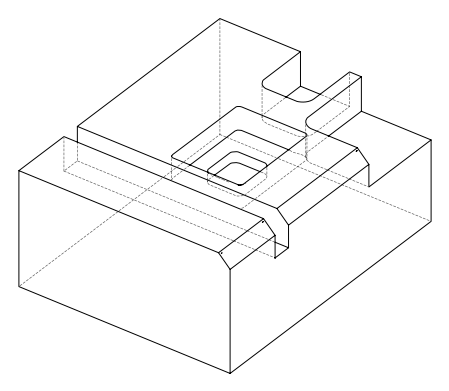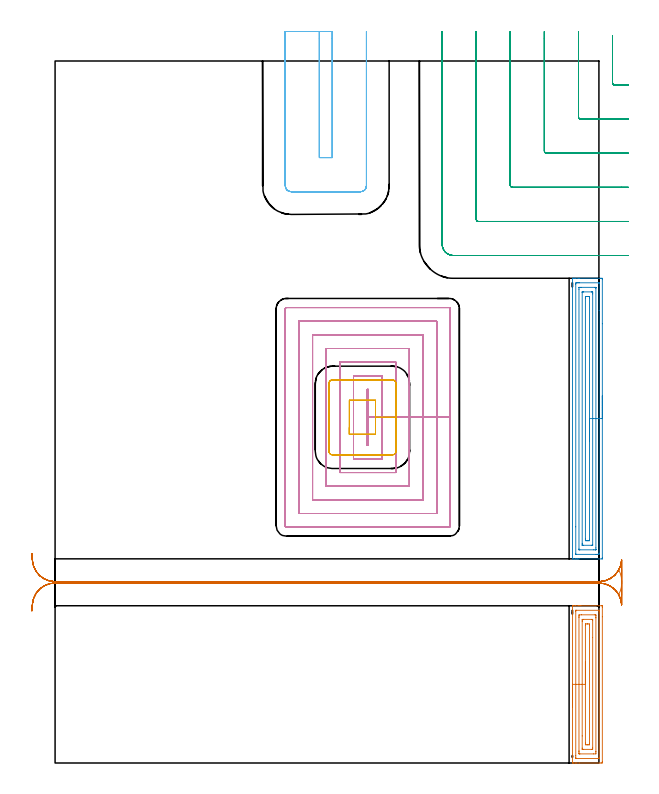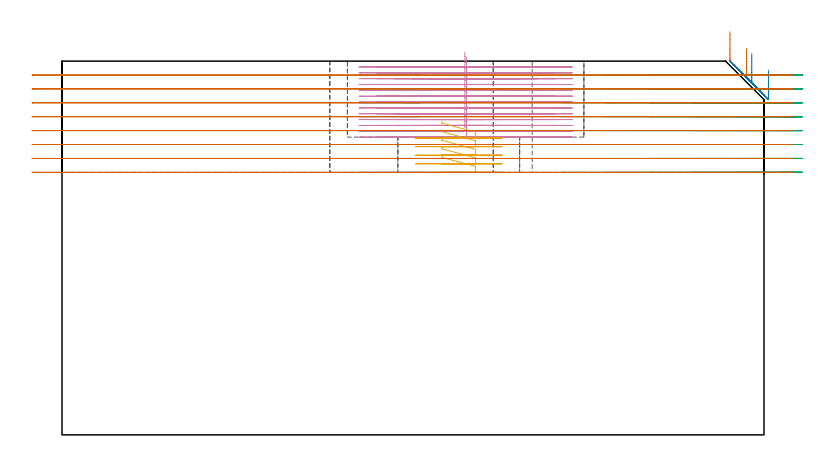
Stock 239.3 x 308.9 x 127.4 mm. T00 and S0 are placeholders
(PLAN: 7 operations, 4 tool changes, 73.8 min)
(1 AREA_MILL | FG_CHAMFER_SURFACE | UGT0205_001 | 3.03 min | 6523 mm3)
(2 AREA_MILL_1 | FG_CHAMFER_SURFACE_1 | UGT0205_001 | 5.2 min | 11768 mm3)
(3 MILL_CORNER_NOTCH_RECTANGULAR | CORNER_NOTCH_RECTANGULAR | UGT0201_094 | Follow Part, ap 5, ae 75% | 11.28 min | 283837 mm3)
(4 MILL_RECTANGULAR_POCKET | POCKET_RECTANGULAR_STRAIGHT | NXT0201_009 | Follow Part, ap 2, ae 75% | 37.37 min | 217940 mm3)
(5 MILL_RECTANGULAR_POCKET_1 | POCKET_RECTANGULAR_STRAIGHT_1 | NXT0201_011 | Follow Part, ap 3, ae 75% | 2.33 min | 21815 mm3)
(6 MILL_SLOT | SLOT_PARTIAL_RECTANGULAR | UGT0201_094 | Follow Part, ap 5, ae 75% | 5.53 min | 139951 mm3)
(7 MILL_RECTANGULAR_SLOT | SLOT_RECTANGULAR | UGT0201_094 | Follow Part, ap 5, ae 75% | 9.1 min | 185701 mm3)
(TOOL UGT0205_001 | Chamfer Mill 20 x 3 x 45 deg. | D20 FL50 Z2)
(TOOL UGT0201_094 | End mill 20 mm | D20 FL38 Z4)
(TOOL NXT0201_009 | ENDMILL 8mm [2P460-0800-NA 1630] | D8 FL26 Z6)
(TOOL NXT0201_011 | ENDMILL 12mm [2P460-1200-NA 1630] | D12 FL38 Z6)
(OP 1 AREA_MILL)
G17 G21 G94 G90
T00 M6
G54
G17 G0 G90 X227.7 Y24.6 S1061 M3
G43 Z137.4 H0
G94 G1 Y24.638 Z136.528 F250.
Y24.752 Z135.663
Y24.941 Z134.812
Y25.203 Z133.98
Y25.537 Z133.174
Y25.94 Z132.4
Y26.408 Z131.664
Y26.94 Z130.972
Y27.529 Z130.329
Y28.172 Z129.739
Y28.864 Z129.208
Y29.6 Z128.74
Y30.374 Z128.337
Y31.18 Z128.003
Y32.012 Z127.741
Y32.863 Z127.552
Y33.728 Z127.438
Y34.6 Z127.4
Y69.02
X227.702 Y69.19 Z127.388
X227.861 Y69.198 Z127.232
X228.026 Y69.2 Z127.074
X228.273 Z126.826
X228.982 Z126.113
X230.214 Z124.883
X230.738 Z124.357
X231.354 Z123.741
X240.396 Z114.701
X240.66 Y69.198 Z114.437
X240.792 Y69.19 Z114.306
X240.799 Y69.057 Z114.299
X240.8 Y68.573 Z114.3
Y64.356
X240.799 Y0.627 Z114.301
X240.797 Y0.22 Z114.302
X240.792 Y0.01 Z114.305
X240.396 Y0.005 Z114.701
X239.78 Y0. Z115.317
X230.738 Z124.357
X229.336 Z125.76
X228.982 Z126.113
X228.026 Z127.074
X227.861 Y0.002 Z127.232
X227.702 Y0.01 Z127.389
X227.7 Y0.18 Z127.4
Y34.6
X229.114 Z125.986
Y66.785
X229.116 Y67.164 Z125.984
X229.118 Y67.186 Z125.982
X229.12 Y67.19 Z125.98
X229.135 Y67.194 Z125.965
X229.207 Y67.198 Z125.893
X229.316 Y67.2 Z125.784
X229.452 Z125.648
X239.111 Z115.989
X239.309 Y67.197 Z115.791
X239.344 Y67.195 Z115.756
X239.375 Y67.191 Z115.725
X239.379 Y67.146 Z115.721
X239.384 Y66.921 Z115.716
X239.385 Y66.785 Z115.715
X239.386 Y66.026 Z115.714
Y2.415
X239.384 Y2.036 Z115.716
X239.382 Y2.014 Z115.718
X239.38 Y2.01 Z115.72
X239.365 Y2.006 Z115.735
X239.293 Y2.002 Z115.807
X239.184 Y2. Z115.916
X239.048 Z116.052
X229.389 Z125.711
X229.191 Y2.003 Z125.909
X229.156 Y2.005 Z125.944
X229.125 Y2.009 Z125.975
X229.121 Y2.054 Z125.979
X229.116 Y2.279 Z125.984
X229.115 Y2.415 Z125.985
X229.114 Y3.175 Z125.986
Y34.6
X230.528 Z124.572
X230.529 Y64.103 Z124.571
X230.53 Y64.314 Z124.57
X230.535 Y64.997 Z124.565
X230.545 Y65.193 Z124.555
X231.616 Y65.2 Z123.484
X237.564 Y65.199 Z117.536
X237.762 Y65.195 Z117.338
X237.955 Y65.19 Z117.145
X237.964 Y64.997 Z117.136
X237.968 Y64.787 Z117.132
X237.971 Y64.103 Z117.129
Y63.889
Y5.097
X237.97 Y4.886 Z117.13
X237.965 Y4.203 Z117.135
X237.955 Y4.007 Z117.145
X236.884 Y4. Z118.216
X230.936 Y4.001 Z124.164
X230.738 Y4.005 Z124.362
X230.545 Y4.01 Z124.555
X230.535 Y4.203 Z124.565
X230.532 Y4.413 Z124.568
X230.529 Y5.097 Z124.571
X230.528 Y5.311 Z124.572
Y34.6
X231.943 Z123.157
Y62.315
X231.946 Y62.872 Z123.154
X231.95 Y63.062 Z123.15
X231.957 Y63.19 Z123.143
X232.059 Y63.193 Z123.041
X232.494 Y63.2 Z122.606
X236.015 Z119.085
X236.44 Y63.193 Z118.66
X236.541 Y63.19 Z118.559
X236.55 Y63.126 Z118.55
X236.552 Y63.053 Z118.548
X236.556 Y62.648 Z118.544
X236.557 Y55.16 Z118.543
Y6.885
X236.554 Y6.328 Z118.546
X236.55 Y6.138 Z118.55
X236.543 Y6.01 Z118.557
X236.441 Y6.007 Z118.659
X236.006 Y6. Z119.094
X232.485 Z122.615
X232.06 Y6.007 Z123.04
X231.959 Y6.01 Z123.141
X231.95 Y6.074 Z123.15
X231.948 Y6.147 Z123.152
X231.944 Y6.552 Z123.156
X231.943 Y11.914 Z123.157
Y34.6
X233.357 Z121.743
Y60.541
X233.372 Y61.19 Z121.728
X233.592 Y61.196 Z121.508
X234.25 Y61.199 Z120.85
X234.468 Z120.632
X235.128 Y61.19 Z119.972
X235.143 Y60.527 Z119.957
Y60.511
Y8.658
X235.128 Y8.01 Z119.972
X234.907 Y8.004 Z120.193
X234.25 Y8.001 Z120.85
X234.032 Z121.068
X233.372 Y8.01 Z121.728
X233.357 Y8.674 Z121.743
Y8.689
Y34.6
Y35.472 Z121.781
Y36.336 Z121.895
Y37.188 Z122.084
Y38.02 Z122.346
Y38.826 Z122.68
Y39.6 Z123.083
Y40.336 Z123.552
Y41.028 Z124.083
Y41.671 Z124.672
Y42.26 Z125.315
Y42.791 Z126.007
Y43.26 Z126.743
Y43.663 Z127.517
Y43.997 Z128.323
Y44.259 Z129.155
Y44.448 Z130.007
Y44.562 Z130.872
Y44.6 Z131.743
G0 Z137.4
M5
M2
(OP 2 AREA_MILL_1)
G17 G21 G94 G90
T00 M6
G54
G17 G0 G90 X240.8 Y161.55 S1061 M3
G43 Z137.4 H0
Z124.3
G94 G1 Y161.512 Z123.428 F250.
Y161.398 Z122.564
Y161.209 Z121.712
Y160.947 Z120.88
Y160.613 Z120.074
Y160.21 Z119.3
Y159.742 Z118.564
Y159.21 Z117.872
Y158.621 Z117.229
Y157.978 Z116.64
Y157.286 Z116.108
Y156.55 Z115.64
Y155.776 Z115.237
Y154.97 Z114.903
Y154.138 Z114.641
Y153.286 Z114.452
Y152.422 Z114.338
Y151.55 Z114.3
Y90.407
X240.795 Y89.92 Z114.303
X240.792 Y89.81 Z114.306
X240.677 Y89.8 Z114.42
X230.738 Z124.356
X230.177 Z124.92
X229.86 Z125.236
X229.299 Z125.797
X228.982 Z126.113
X227.991 Z127.108
X227.843 Y89.803 Z127.249
X227.702 Y89.81 Z127.388
X227.7 Y89.961 Z127.4
Y213.139
X227.702 Y213.29 Z127.388
X227.843 Y213.297 Z127.249
X227.991 Y213.3 Z127.108
X228.348 Z126.751
X228.982 Z126.113
X230.177 Z124.92
X230.738 Z124.356
X239.799 Z115.298
X240.396 Y213.295 Z114.701
X240.792 Y213.29 Z114.305
X240.796 Y213.099 Z114.302
X240.799 Y212.693 Z114.301
X240.8 Y193.303 Z114.3
Y151.55
X239.386 Z115.714
X239.385 Y92.328 Z115.715
X239.384 Y92.193 Z115.716
X239.379 Y91.823 Z115.721
X239.019 Y91.807 Z116.081
X238.64 Y91.803 Z116.46
X238.148 Y91.8 Z116.952
X237.762 Z117.338
X229.368 Z125.732
X229.188 Y91.802 Z125.912
X229.159 Y91.804 Z125.941
X229.13 Y91.81 Z125.97
X229.121 Y91.818 Z125.979
X229.119 Y91.84 Z125.981
X229.115 Y92.057 Z125.985
X229.114 Y103.925 Z125.986
X229.115 Y210.772 Z125.985
X229.116 Y210.907 Z125.984
X229.121 Y211.277 Z125.979
X229.481 Y211.293 Z125.619
X229.86 Y211.297 Z125.24
X230.352 Y211.3 Z124.748
X230.738 Z124.362
X239.132 Z115.968
X239.312 Y211.298 Z115.788
X239.341 Y211.296 Z115.759
X239.37 Y211.29 Z115.73
X239.379 Y211.282 Z115.721
X239.381 Y211.26 Z115.719
X239.385 Y211.043 Z115.715
X239.386 Y199.162 Z115.714
Y151.55
X237.972 Z117.128
X237.971 Y94.658 Z117.129
X237.969 Y93.978 Z117.131
X237.967 Y93.872 Z117.133
X237.965 Y93.822 Z117.135
X237.958 Y93.809 Z117.142
X237.933 Y93.804 Z117.167
X237.762 Y93.802 Z117.338
X237.059 Y93.8 Z118.041
X230.912 Y93.801 Z124.188
X230.738 Y93.805 Z124.362
X230.564 Y93.81 Z124.536
X230.535 Y93.82 Z124.565
X230.532 Y93.851 Z124.568
X230.53 Y93.907 Z124.57
X230.529 Y93.978 Z124.571
X230.528 Y94.191 Z124.572
X230.529 Y208.442 Z124.571
X230.531 Y209.122 Z124.569
X230.533 Y209.228 Z124.567
X230.535 Y209.278 Z124.565
X230.542 Y209.291 Z124.558
X230.567 Y209.296 Z124.533
X230.738 Y209.298 Z124.362
X231.441 Y209.3 Z123.659
X237.588 Y209.299 Z117.512
X237.762 Y209.295 Z117.338
X237.936 Y209.29 Z117.164
X237.965 Y209.28 Z117.135
X237.968 Y209.249 Z117.132
X237.97 Y209.193 Z117.13
X237.971 Y209.122 Z117.129
Y208.909
X237.972 Y151.55 Z117.128
X236.557 Z118.543
Y96.096
X236.555 Y95.908 Z118.545
X236.553 Y95.841 Z118.547
X236.551 Y95.811 Z118.549
X236.531 Y95.809 Z118.569
X236.427 Y95.805 Z118.673
X236.006 Y95.8 Z119.094
X235.97 Z119.13
X232.494 Z122.606
X232.457 Z122.643
X232.073 Y95.807 Z123.027
X231.978 Y95.81 Z123.122
X231.949 Y95.821 Z123.151
X231.947 Y95.852 Z123.153
X231.945 Y95.93 Z123.155
X231.943 Y96.323 Z123.157
Y96.656
Y207.004
X231.945 Y207.192 Z123.155
X231.947 Y207.259 Z123.153
X231.949 Y207.289 Z123.151
X231.969 Y207.291 Z123.131
X232.073 Y207.295 Z123.027
X232.494 Y207.3 Z122.606
X232.53 Z122.57
X236.006 Z119.094
X236.043 Z119.057
X236.427 Y207.293 Z118.673
X236.522 Y207.29 Z118.578
X236.551 Y207.279 Z118.549
X236.553 Y207.248 Z118.547
X236.555 Y207.17 Z118.545
X236.557 Y206.777 Z118.543
Y206.444
Y151.55
X235.143 Z119.957
Y98.426
X235.128 Y97.81 Z119.972
X234.877 Y97.803 Z120.223
X234.25 Y97.801 Z120.85
X234.001 Z121.099
X233.372 Y97.81 Z121.728
X233.357 Y98.441 Z121.743
Y98.456
Y204.674
X233.372 Y205.29 Z121.728
X233.623 Y205.297 Z121.477
X234.25 Y205.299 Z120.85
X234.499 Z120.601
X235.128 Y205.29 Z119.972
X235.143 Y204.659 Z119.957
Y204.644
Y151.55
Y150.678 Z119.995
Y149.814 Z120.109
Y148.962 Z120.298
Y148.13 Z120.56
Y147.324 Z120.894
Y146.55 Z121.297
Y145.814 Z121.765
Y145.122 Z122.296
Y144.479 Z122.886
Y143.89 Z123.529
Y143.358 Z124.221
Y142.89 Z124.957
Y142.487 Z125.731
Y142.153 Z126.537
Y141.891 Z127.369
Y141.702 Z128.22
Y141.588 Z129.085
Y141.55 Z129.957
G0 Z137.4
M5
M2
(OP 3 MILL_CORNER_NOTCH_RECTANGULAR)
G17 G21 G94 G90
T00 M6
G54
G17 G0 G90 X245.3 Y319.9 S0 M3
G43 Z137.4 H0
Z122.662
G94 G1 Y316.9 F250.
Y299.294 F500.
G3 X246.294 Y298.3 R1.
G1 X249.3
X252.3 F250.
G0 Z137.4
X230.3 Y321.9
Z122.662
G1 Y318.9
Y284.295 F500.
G3 X231.295 Y283.3 R1.
G1 X249.3
X252.3 F250.
G0 Z137.4
X215.3 Y321.9
Z122.662
G1 Y318.9
Y269.295 F500.
G3 X216.295 Y268.3 R1.
G1 X249.3
X252.3 F250.
G0 Z137.4
X200.3 Y321.9
Z122.662
G1 Y318.9
Y254.295 F500.
G3 X201.295 Y253.3 R1.
G1 X249.3
X252.3 F250.
G0 Z137.4
X185.3 Y321.9
Z122.662
G1 Y318.9
Y239.296 F500.
G3 X186.296 Y238.3 R1.
G1 X249.3
X252.3 F250.
G0 Z137.4
X170.3 Y321.9
Z122.662
G1 Y318.9
Y228.3 F500.
G3 X175.3 Y223.3 R5.
G1 X249.3
X252.3 F250.
G0 Z137.4
X245.3 Y319.9
Z117.925
G1 Y316.9
Y299.294 F500.
G3 X246.294 Y298.3 R1.
G1 X249.3
X252.3 F250.
G0 Z137.4
X230.3 Y321.9
Z117.925
G1 Y318.9
Y284.295 F500.
G3 X231.295 Y283.3 R1.
G1 X249.3
X252.3 F250.
G0 Z137.4
X215.3 Y321.9
Z117.925
G1 Y318.9
Y269.295 F500.
G3 X216.295 Y268.3 R1.
G1 X249.3
X252.3 F250.
G0 Z137.4
X200.3 Y321.9
Z117.925
G1 Y318.9
Y254.295 F500.
G3 X201.295 Y253.3 R1.
G1 X249.3
X252.3 F250.
G0 Z137.4
X185.3 Y321.9
Z117.925
G1 Y318.9
Y239.296 F500.
G3 X186.296 Y238.3 R1.
G1 X249.3
X252.3 F250.
G0 Z137.4
X170.3 Y321.9
Z117.925
G1 Y318.9
Y228.3 F500.
G3 X175.3 Y223.3 R5.
G1 X249.3
X252.3 F250.
G0 Z137.4
X245.3 Y319.9
Z113.187
G1 Y316.9
Y299.294 F500.
G3 X246.294 Y298.3 R1.
G1 X249.3
X252.3 F250.
G0 Z137.4
X230.3 Y321.9
Z113.187
G1 Y318.9
Y284.295 F500.
G3 X231.295 Y283.3 R1.
G1 X249.3
X252.3 F250.
G0 Z137.4
X215.3 Y321.9
Z113.187
G1 Y318.9
Y269.295 F500.
G3 X216.295 Y268.3 R1.
G1 X249.3
X252.3 F250.
G0 Z137.4
X200.3 Y321.9
Z113.187
G1 Y318.9
Y254.295 F500.
G3 X201.295 Y253.3 R1.
G1 X249.3
X252.3 F250.
G0 Z137.4
X185.3 Y321.9
Z113.187
G1 Y318.9
Y239.296 F500.
G3 X186.296 Y238.3 R1.
G1 X249.3
X252.3 F250.
G0 Z137.4
X170.3 Y321.9
Z113.187
G1 Y318.9
Y228.3 F500.
G3 X175.3 Y223.3 R5.
G1 X249.3
X252.3 F250.
G0 Z137.4
X245.3 Y319.9
Z108.45
G1 Y316.9
Y299.294 F500.
G3 X246.294 Y298.3 R1.
G1 X249.3
X252.3 F250.
G0 Z137.4
X230.3 Y321.9
Z108.45
G1 Y318.9
Y284.295 F500.
G3 X231.295 Y283.3 R1.
G1 X249.3
X252.3 F250.
G0 Z137.4
X215.3 Y321.9
Z108.45
G1 Y318.9
Y269.295 F500.
G3 X216.295 Y268.3 R1.
G1 X249.3
X252.3 F250.
G0 Z137.4
X200.3 Y321.9
Z108.45
G1 Y318.9
Y254.295 F500.
G3 X201.295 Y253.3 R1.
G1 X249.3
X252.3 F250.
G0 Z137.4
X185.3 Y321.9
Z108.45
G1 Y318.9
Y239.296 F500.
G3 X186.296 Y238.3 R1.
G1 X249.3
X252.3 F250.
G0 Z137.4
X170.3 Y321.9
Z108.45
G1 Y318.9
Y228.3 F500.
G3 X175.3 Y223.3 R5.
G1 X249.3
X252.3 F250.
G0 Z137.4
X245.3 Y319.9
Z103.712
G1 Y316.9
Y299.294 F500.
G3 X246.294 Y298.3 R1.
G1 X249.3
X252.3 F250.
G0 Z137.4
X230.3 Y321.9
Z103.712
G1 Y318.9
Y284.295 F500.
G3 X231.295 Y283.3 R1.
G1 X249.3
X252.3 F250.
G0 Z137.4
X215.3 Y321.9
Z103.712
G1 Y318.9
Y269.295 F500.
G3 X216.295 Y268.3 R1.
G1 X249.3
X252.3 F250.
G0 Z137.4
X200.3 Y321.9
Z103.712
G1 Y318.9
Y254.295 F500.
G3 X201.295 Y253.3 R1.
G1 X249.3
X252.3 F250.
G0 Z137.4
X185.3 Y321.9
Z103.712
G1 Y318.9
Y239.296 F500.
G3 X186.296 Y238.3 R1.
G1 X249.3
X252.3 F250.
G0 Z137.4
X170.3 Y321.9
Z103.712
G1 Y318.9
Y228.3 F500.
G3 X175.3 Y223.3 R5.
G1 X249.3
X252.3 F250.
G0 Z137.4
X245.3 Y319.9
Z98.975
G1 Y316.9
Y299.294 F500.
G3 X246.294 Y298.3 R1.
G1 X249.3
X252.3 F250.
G0 Z137.4
X230.3 Y321.9
Z98.975
G1 Y318.9
Y284.295 F500.
G3 X231.295 Y283.3 R1.
G1 X249.3
X252.3 F250.
G0 Z137.4
X215.3 Y321.9
Z98.975
G1 Y318.9
Y269.295 F500.
G3 X216.295 Y268.3 R1.
G1 X249.3
X252.3 F250.
G0 Z137.4
X200.3 Y321.9
Z98.975
G1 Y318.9
Y254.295 F500.
G3 X201.295 Y253.3 R1.
G1 X249.3
X252.3 F250.
G0 Z137.4
X185.3 Y321.9
Z98.975
G1 Y318.9
Y239.296 F500.
G3 X186.296 Y238.3 R1.
G1 X249.3
X252.3 F250.
G0 Z137.4
X170.3 Y321.9
Z98.975
G1 Y318.9
Y228.3 F500.
G3 X175.3 Y223.3 R5.
G1 X249.3
X252.3 F250.
G0 Z137.4
X245.3 Y319.9
Z94.237
G1 Y316.9
Y299.294 F500.
G3 X246.294 Y298.3 R1.
G1 X249.3
X252.3 F250.
G0 Z137.4
X230.3 Y321.9
Z94.237
G1 Y318.9
Y284.295 F500.
G3 X231.295 Y283.3 R1.
G1 X249.3
X252.3 F250.
G0 Z137.4
X215.3 Y321.9
Z94.237
G1 Y318.9
Y269.295 F500.
G3 X216.295 Y268.3 R1.
G1 X249.3
X252.3 F250.
G0 Z137.4
X200.3 Y321.9
Z94.237
G1 Y318.9
Y254.295 F500.
G3 X201.295 Y253.3 R1.
G1 X249.3
X252.3 F250.
G0 Z137.4
X185.3 Y321.9
Z94.237
G1 Y318.9
Y239.296 F500.
G3 X186.296 Y238.3 R1.
G1 X249.3
X252.3 F250.
G0 Z137.4
X170.3 Y321.9
Z94.237
G1 Y318.9
Y228.3 F500.
G3 X175.3 Y223.3 R5.
G1 X249.3
X252.3 F250.
G0 Z137.4
X245.3 Y319.9
Z89.5
G1 Y316.9
Y299.294 F500.
G3 X246.294 Y298.3 R1.
G1 X249.3
X252.3 F250.
G0 Z137.4
X230.3 Y321.9
Z89.5
G1 Y318.9
Y284.295 F500.
G3 X231.295 Y283.3 R1.
G1 X249.3
X252.3 F250.
G0 Z137.4
X215.3 Y321.9
Z89.5
G1 Y318.9
Y269.295 F500.
G3 X216.295 Y268.3 R1.
G1 X249.3
X252.3 F250.
G0 Z137.4
X200.3 Y321.9
Z89.5
G1 Y318.9
Y254.295 F500.
G3 X201.295 Y253.3 R1.
G1 X249.3
X252.3 F250.
G0 Z137.4
X185.3 Y321.9
Z89.5
G1 Y318.9
Y239.296 F500.
G3 X186.296 Y238.3 R1.
G1 X249.3
X252.3 F250.
G0 Z137.4
X170.3 Y321.9
Z89.5
G1 Y318.9
Y228.3 F500.
G3 X175.3 Y223.3 R5.
G1 X249.3
X252.3 F250.
G0 Z137.4
M5
M2
(OP 4 MILL_RECTANGULAR_POCKET)
G17 G21 G94 G90
T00 M6
G54
G17 G0 G90 X137.3 Y145.532 S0 M3
G43 Z137.4 H1
Z130.4
G94 G1 Y139.8 Z128.864 F250.
X137.9 Z128.703
Y152.1 Z125.408
Y164.4 F500.
X137.3
Y139.8
X137.9
Y152.1
X143.9
Y170.4
X131.3
Y133.8
X143.9
Y152.1
X149.9
Y176.4
X125.3
Y127.8
X149.9
Y152.1
X155.9
Y182.4
X119.3
Y121.8
X155.9
Y152.1
X161.9
Y188.4
X113.3
Y115.8
X161.9
Y152.1
X167.9
Y194.4
X107.3
Y109.8
X167.9
Y152.1
X173.9
Y199.9
G3 X173.4 Y200.4 R0.5
G1 X101.8
G3 X101.3 Y199.9 R0.5
G1 Y104.3
G3 X101.8 Y103.8 R0.5
G1 X173.4
G3 X173.9 Y104.3 R0.5
G1 Y152.1
Y153.1
G0 X137.3 Y145.532 Z128.408
G1 Y139.8 Z126.872 F250.
X137.9 Z126.711
Y152.1 Z123.415
Y164.4 F500.
X137.3
Y139.8
X137.9
Y152.1
X143.9
Y170.4
X131.3
Y133.8
X143.9
Y152.1
X149.9
Y176.4
X125.3
Y127.8
X149.9
Y152.1
X155.9
Y182.4
X119.3
Y121.8
X155.9
Y152.1
X161.9
Y188.4
X113.3
Y115.8
X161.9
Y152.1
X167.9
Y194.4
X107.3
Y109.8
X167.9
Y152.1
X173.9
Y199.9
G3 X173.4 Y200.4 R0.5
G1 X101.8
G3 X101.3 Y199.9 R0.5
G1 Y104.3
G3 X101.8 Y103.8 R0.5
G1 X173.4
G3 X173.9 Y104.3 R0.5
G1 Y152.1
Y153.1
G0 X137.3 Y145.532 Z126.415
G1 Y139.8 Z124.88 F250.
X137.9 Z124.719
Y152.1 Z121.423
Y164.4 F500.
X137.3
Y139.8
X137.9
Y152.1
X143.9
Y170.4
X131.3
Y133.8
X143.9
Y152.1
X149.9
Y176.4
X125.3
Y127.8
X149.9
Y152.1
X155.9
Y182.4
X119.3
Y121.8
X155.9
Y152.1
X161.9
Y188.4
X113.3
Y115.8
X161.9
Y152.1
X167.9
Y194.4
X107.3
Y109.8
X167.9
Y152.1
X173.9
Y199.9
G3 X173.4 Y200.4 R0.5
G1 X101.8
G3 X101.3 Y199.9 R0.5
G1 Y104.3
G3 X101.8 Y103.8 R0.5
G1 X173.4
G3 X173.9 Y104.3 R0.5
G1 Y152.1
Y153.1
G0 X137.3 Y145.532 Z124.423
G1 Y139.8 Z122.887 F250.
X137.9 Z122.726
Y152.1 Z119.431
Y164.4 F500.
X137.3
Y139.8
X137.9
Y152.1
X143.9
Y170.4
X131.3
Y133.8
X143.9
Y152.1
X149.9
Y176.4
X125.3
Y127.8
X149.9
Y152.1
X155.9
Y182.4
X119.3
Y121.8
X155.9
Y152.1
X161.9
Y188.4
X113.3
Y115.8
X161.9
Y152.1
X167.9
Y194.4
X107.3
Y109.8
X167.9
Y152.1
X173.9
Y199.9
G3 X173.4 Y200.4 R0.5
G1 X101.8
G3 X101.3 Y199.9 R0.5
G1 Y104.3
G3 X101.8 Y103.8 R0.5
G1 X173.4
G3 X173.9 Y104.3 R0.5
G1 Y152.1
Y153.1
G0 X137.3 Y145.532 Z122.431
G1 Y139.8 Z120.895 F250.
X137.9 Z120.734
Y152.1 Z117.438
Y164.4 F500.
X137.3
Y139.8
X137.9
Y152.1
X143.9
Y170.4
X131.3
Y133.8
X143.9
Y152.1
X149.9
Y176.4
X125.3
Y127.8
X149.9
Y152.1
X155.9
Y182.4
X119.3
Y121.8
X155.9
Y152.1
X161.9
Y188.4
X113.3
Y115.8
X161.9
Y152.1
X167.9
Y194.4
X107.3
Y109.8
X167.9
Y152.1
X173.9
Y199.9
G3 X173.4 Y200.4 R0.5
G1 X101.8
G3 X101.3 Y199.9 R0.5
G1 Y104.3
G3 X101.8 Y103.8 R0.5
G1 X173.4
G3 X173.9 Y104.3 R0.5
G1 Y152.1
Y153.1
G0 X137.3 Y145.532 Z120.438
G1 Y139.8 Z118.903 F250.
X137.9 Z118.742
Y152.1 Z115.446
Y164.4 F500.
X137.3
Y139.8
X137.9
Y152.1
X143.9
Y170.4
X131.3
Y133.8
X143.9
Y152.1
X149.9
Y176.4
X125.3
Y127.8
X149.9
Y152.1
X155.9
Y182.4
X119.3
Y121.8
X155.9
Y152.1
X161.9
Y188.4
X113.3
Y115.8
X161.9
Y152.1
X167.9
Y194.4
X107.3
Y109.8
X167.9
Y152.1
X173.9
Y199.9
G3 X173.4 Y200.4 R0.5
G1 X101.8
G3 X101.3 Y199.9 R0.5
G1 Y104.3
G3 X101.8 Y103.8 R0.5
G1 X173.4
G3 X173.9 Y104.3 R0.5
G1 Y152.1
Y153.1
G0 X137.3 Y145.532 Z118.446
G1 Y139.8 Z116.91 F250.
X137.9 Z116.75
Y152.1 Z113.454
Y164.4 F500.
X137.3
Y139.8
X137.9
Y152.1
X143.9
Y170.4
X131.3
Y133.8
X143.9
Y152.1
X149.9
Y176.4
X125.3
Y127.8
X149.9
Y152.1
X155.9
Y182.4
X119.3
Y121.8
X155.9
Y152.1
X161.9
Y188.4
X113.3
Y115.8
X161.9
Y152.1
X167.9
Y194.4
X107.3
Y109.8
X167.9
Y152.1
X173.9
Y199.9
G3 X173.4 Y200.4 R0.5
G1 X101.8
G3 X101.3 Y199.9 R0.5
G1 Y104.3
G3 X101.8 Y103.8 R0.5
G1 X173.4
G3 X173.9 Y104.3 R0.5
G1 Y152.1
Y153.1
G0 X137.3 Y145.532 Z116.454
G1 Y139.8 Z114.918 F250.
X137.9 Z114.757
Y152.1 Z111.461
Y164.4 F500.
X137.3
Y139.8
X137.9
Y152.1
X143.9
Y170.4
X131.3
Y133.8
X143.9
Y152.1
X149.9
Y176.4
X125.3
Y127.8
X149.9
Y152.1
X155.9
Y182.4
X119.3
Y121.8
X155.9
Y152.1
X161.9
Y188.4
X113.3
Y115.8
X161.9
Y152.1
X167.9
Y194.4
X107.3
Y109.8
X167.9
Y152.1
X173.9
Y199.9
G3 X173.4 Y200.4 R0.5
G1 X101.8
G3 X101.3 Y199.9 R0.5
G1 Y104.3
G3 X101.8 Y103.8 R0.5
G1 X173.4
G3 X173.9 Y104.3 R0.5
G1 Y152.1
Y153.1
G0 X137.3 Y145.532 Z114.461
G1 Y139.8 Z112.926 F250.
X137.9 Z112.765
Y152.1 Z109.469
Y164.4 F500.
X137.3
Y139.8
X137.9
Y152.1
X143.9
Y170.4
X131.3
Y133.8
X143.9
Y152.1
X149.9
Y176.4
X125.3
Y127.8
X149.9
Y152.1
X155.9
Y182.4
X119.3
Y121.8
X155.9
Y152.1
X161.9
Y188.4
X113.3
Y115.8
X161.9
Y152.1
X167.9
Y194.4
X107.3
Y109.8
X167.9
Y152.1
X173.9
Y199.9
G3 X173.4 Y200.4 R0.5
G1 X101.8
G3 X101.3 Y199.9 R0.5
G1 Y104.3
G3 X101.8 Y103.8 R0.5
G1 X173.4
G3 X173.9 Y104.3 R0.5
G1 Y152.1
Y153.1
G0 X137.3 Y145.532 Z112.469
G1 Y139.8 Z110.933 F250.
X137.9 Z110.773
Y152.1 Z107.477
Y164.4 F500.
X137.3
Y139.8
X137.9
Y152.1
X143.9
Y170.4
X131.3
Y133.8
X143.9
Y152.1
X149.9
Y176.4
X125.3
Y127.8
X149.9
Y152.1
X155.9
Y182.4
X119.3
Y121.8
X155.9
Y152.1
X161.9
Y188.4
X113.3
Y115.8
X161.9
Y152.1
X167.9
Y194.4
X107.3
Y109.8
X167.9
Y152.1
X173.9
Y199.9
G3 X173.4 Y200.4 R0.5
G1 X101.8
G3 X101.3 Y199.9 R0.5
G1 Y104.3
G3 X101.8 Y103.8 R0.5
G1 X173.4
G3 X173.9 Y104.3 R0.5
G1 Y152.1
Y153.1
G0 X137.3 Y145.532 Z110.477
G1 Y139.8 Z108.941 F250.
X137.9 Z108.78
Y152.1 Z105.485
Y164.4 F500.
X137.3
Y139.8
X137.9
Y152.1
X143.9
Y170.4
X131.3
Y133.8
X143.9
Y152.1
X149.9
Y176.4
X125.3
Y127.8
X149.9
Y152.1
X155.9
Y182.4
X119.3
Y121.8
X155.9
Y152.1
X161.9
Y188.4
X113.3
Y115.8
X161.9
Y152.1
X167.9
Y194.4
X107.3
Y109.8
X167.9
Y152.1
X173.9
Y199.9
G3 X173.4 Y200.4 R0.5
G1 X101.8
G3 X101.3 Y199.9 R0.5
G1 Y104.3
G3 X101.8 Y103.8 R0.5
G1 X173.4
G3 X173.9 Y104.3 R0.5
G1 Y152.1
Y153.1
G0 X137.3 Y145.532 Z108.485
G1 Y139.8 Z106.949 F250.
X137.9 Z106.788
Y152.1 Z103.492
Y164.4 F500.
X137.3
Y139.8
X137.9
Y152.1
X143.9
Y170.4
X131.3
Y133.8
X143.9
Y152.1
X149.9
Y176.4
X125.3
Y127.8
X149.9
Y152.1
X155.9
Y182.4
X119.3
Y121.8
X155.9
Y152.1
X161.9
Y188.4
X113.3
Y115.8
X161.9
Y152.1
X167.9
Y194.4
X107.3
Y109.8
X167.9
Y152.1
X173.9
Y199.9
G3 X173.4 Y200.4 R0.5
G1 X101.8
G3 X101.3 Y199.9 R0.5
G1 Y104.3
G3 X101.8 Y103.8 R0.5
G1 X173.4
G3 X173.9 Y104.3 R0.5
G1 Y152.1
Y153.1
G0 X137.3 Y145.532 Z106.492
G1 Y139.8 Z104.957 F250.
X137.9 Z104.796
Y152.1 Z101.5
Y164.4 F500.
X137.3
Y139.8
X137.9
Y152.1
X143.9
Y170.4
X131.3
Y133.8
X143.9
Y152.1
X149.9
Y176.4
X125.3
Y127.8
X149.9
Y152.1
X155.9
Y182.4
X119.3
Y121.8
X155.9
Y152.1
X161.9
Y188.4
X113.3
Y115.8
X161.9
Y152.1
X167.9
Y194.4
X107.3
Y109.8
X167.9
Y152.1
X173.9
Y199.9
G3 X173.4 Y200.4 R0.5
G1 X101.8
G3 X101.3 Y199.9 R0.5
G1 Y104.3
G3 X101.8 Y103.8 R0.5
G1 X173.4
G3 X173.9 Y104.3 R0.5
G1 Y152.1
Y153.1
G0 Z137.4
M5
M2
(OP 5 MILL_RECTANGULAR_POCKET_1)
G17 G21 G94 G90
T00 M6
G54
G17 G0 G90 X129.5 Y147.676 S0 M3
G43 Z137.4 H1
Z107.077
G94 G1 Y144.6 Z106.253 F250.
X141. Z103.171
Y152.1 Z101.162
Y159.6 F500.
X129.5
Y144.6
X141.
Y152.1
X150.
Y167.
G3 X148.4 Y168.6 R1.6
G1 X122.1
G3 X120.5 Y167. R1.6
G1 Y137.2
G3 X122.1 Y135.6 R1.6
G1 X148.4
G3 X150. Y137.2 R1.6
G1 Y152.1
Y153.1
G0 X129.5 Y147.676 Z104.162
G1 Y144.6 Z103.337 F250.
X141. Z100.256
Y152.1 Z98.246
Y159.6 F500.
X129.5
Y144.6
X141.
Y152.1
X150.
Y167.
G3 X148.4 Y168.6 R1.6
G1 X122.1
G3 X120.5 Y167. R1.6
G1 Y137.2
G3 X122.1 Y135.6 R1.6
G1 X148.4
G3 X150. Y137.2 R1.6
G1 Y152.1
Y153.1
G0 X129.5 Y147.676 Z101.246
G1 Y144.6 Z100.422 F250.
X141. Z97.34
Y152.1 Z95.331
Y159.6 F500.
X129.5
Y144.6
X141.
Y152.1
X150.
Y167.
G3 X148.4 Y168.6 R1.6
G1 X122.1
G3 X120.5 Y167. R1.6
G1 Y137.2
G3 X122.1 Y135.6 R1.6
G1 X148.4
G3 X150. Y137.2 R1.6
G1 Y152.1
Y153.1
G0 X129.5 Y147.676 Z98.331
G1 Y144.6 Z97.506 F250.
X141. Z94.425
Y152.1 Z92.415
Y159.6 F500.
X129.5
Y144.6
X141.
Y152.1
X150.
Y167.
G3 X148.4 Y168.6 R1.6
G1 X122.1
G3 X120.5 Y167. R1.6
G1 Y137.2
G3 X122.1 Y135.6 R1.6
G1 X148.4
G3 X150. Y137.2 R1.6
G1 Y152.1
Y153.1
G0 X129.5 Y147.676 Z95.415
G1 Y144.6 Z94.591 F250.
X141. Z91.51
Y152.1 Z89.5
Y159.6 F500.
X129.5
Y144.6
X141.
Y152.1
X150.
Y167.
G3 X148.4 Y168.6 R1.6
G1 X122.1
G3 X120.5 Y167. R1.6
G1 Y137.2
G3 X122.1 Y135.6 R1.6
G1 X148.4
G3 X150. Y137.2 R1.6
G1 Y152.1
Y153.1
G0 Z137.4
M5
M2
(OP 6 MILL_SLOT)
G17 G21 G94 G90
T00 M6
G54
G17 G0 G90 X116.3 Y321.9 S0 M3
G43 Z137.4 H0
Z122.662
G94 G1 Y318.9 F250.
Y266.4 F500.
X122.
Y318.9
Y321.9 F250.
X101.3
Y318.9
Y254. F500.
G3 X103.9 Y251.4 R2.6
G1 X134.4
G3 X137. Y254. R2.6
G1 Y318.9
Y321.9 F250.
G0 X116.3 Z117.925
G1 Y318.9
Y266.4 F500.
X122.
Y318.9
Y321.9 F250.
X101.3
Y318.9
Y254. F500.
G3 X103.9 Y251.4 R2.6
G1 X134.4
G3 X137. Y254. R2.6
G1 Y318.9
Y321.9 F250.
G0 X116.3 Z113.187
G1 Y318.9
Y266.4 F500.
X122.
Y318.9
Y321.9 F250.
X101.3
Y318.9
Y254. F500.
G3 X103.9 Y251.4 R2.6
G1 X134.4
G3 X137. Y254. R2.6
G1 Y318.9
Y321.9 F250.
G0 X116.3 Z108.45
G1 Y318.9
Y266.4 F500.
X122.
Y318.9
Y321.9 F250.
X101.3
Y318.9
Y254. F500.
G3 X103.9 Y251.4 R2.6
G1 X134.4
G3 X137. Y254. R2.6
G1 Y318.9
Y321.9 F250.
G0 X116.3 Z103.712
G1 Y318.9
Y266.4 F500.
X122.
Y318.9
Y321.9 F250.
X101.3
Y318.9
Y254. F500.
G3 X103.9 Y251.4 R2.6
G1 X134.4
G3 X137. Y254. R2.6
G1 Y318.9
Y321.9 F250.
G0 X116.3 Z98.975
G1 Y318.9
Y266.4 F500.
X122.
Y318.9
Y321.9 F250.
X101.3
Y318.9
Y254. F500.
G3 X103.9 Y251.4 R2.6
G1 X134.4
G3 X137. Y254. R2.6
G1 Y318.9
Y321.9 F250.
G0 X116.3 Z94.237
G1 Y318.9
Y266.4 F500.
X122.
Y318.9
Y321.9 F250.
X101.3
Y318.9
Y254. F500.
G3 X103.9 Y251.4 R2.6
G1 X134.4
G3 X137. Y254. R2.6
G1 Y318.9
Y321.9 F250.
G0 X116.3 Z89.5
G1 Y318.9
Y266.4 F500.
X122.
Y318.9
Y321.9 F250.
X101.3
Y318.9
Y254. F500.
G3 X103.9 Y251.4 R2.6
G1 X134.4
G3 X137. Y254. R2.6
G1 Y318.9
Y321.9 F250.
G0 Z137.4
M5
M2
(OP 7 MILL_RECTANGULAR_SLOT)
G17 G21 G94 G90
T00 M6
G54
G17 G0 G90 X-10.202 Y66.983 S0 M3
G43 Z137.4 H0
Z122.662
G94 G1 X-9.97 Y69.974 F250.
G2 X0. Y79.2 R10. F500.
G1 X239.3
G2 X248.001 Y74.129 R10.
G3 X249.3 Y79.051 R10.
G1 Y80.062
G3 X248.033 Y84.927 R10.
G2 X239.3 Y79.8 R10.
G1 X0.
G2 X-9.97 Y89.026 R10.
G1 X-10.202 Y92.017 F250.
G0 Y66.983 Z117.925
G1 X-9.97 Y69.974
G2 X0. Y79.2 R10. F500.
G1 X239.3
G2 X248.978 Y71.717 R10.
G1 X249.007 Y71.71
G3 X249.3 Y74.105 R10.
G1 Y84.894
G3 X249.007 Y87.289 R10.
G1 X248.978 Y87.282
G2 X239.3 Y79.8 R10.
G1 X0.
G2 X-9.97 Y89.026 R10.
G1 X-10.202 Y92.017 F250.
G0 Y66.983 Z113.187
G1 X-9.97 Y69.974
G2 X0. Y79.2 R10. F500.
G1 X239.3
G2 X249.29 Y69.647 R10.
G1 X249.3
Y89.353
X249.29
G2 X239.3 Y79.8 R10.
G1 X0.
G2 X-9.97 Y89.026 R10.
G1 X-10.202 Y92.017 F250.
G0 Y66.983 Z108.45
G1 X-9.97 Y69.974
G2 X0. Y79.2 R10. F500.
G1 X239.3
G2 X249.29 Y69.647 R10.
G1 X249.3
Y89.353
X249.29
G2 X239.3 Y79.8 R10.
G1 X0.
G2 X-9.97 Y89.026 R10.
G1 X-10.202 Y92.017 F250.
G0 Y66.983 Z103.712
G1 X-9.97 Y69.974
G2 X0. Y79.2 R10. F500.
G1 X239.3
G2 X249.29 Y69.647 R10.
G1 X249.3
Y89.353
X249.29
G2 X239.3 Y79.8 R10.
G1 X0.
G2 X-9.97 Y89.026 R10.
G1 X-10.202 Y92.017 F250.
G0 Y66.983 Z98.975
G1 X-9.97 Y69.974
G2 X0. Y79.2 R10. F500.
G1 X239.3
G2 X249.29 Y69.647 R10.
G1 X249.3
Y89.353
X249.29
G2 X239.3 Y79.8 R10.
G1 X0.
G2 X-9.97 Y89.026 R10.
G1 X-10.202 Y92.017 F250.
G0 Y66.983 Z94.237
G1 X-9.97 Y69.974
G2 X0. Y79.2 R10. F500.
G1 X239.3
G2 X249.29 Y69.647 R10.
G1 X249.3
Y89.353
X249.29
G2 X239.3 Y79.8 R10.
G1 X0.
G2 X-9.97 Y89.026 R10.
G1 X-10.202 Y92.017 F250.
G0 Y66.983 Z89.5
G1 X-9.97 Y69.974
G2 X0. Y79.2 R10. F500.
G1 X239.3
G2 X249.29 Y69.647 R10.
G1 X249.3
Y89.353
X249.29
G2 X239.3 Y79.8 R10.
G1 X0.
G2 X-9.97 Y89.026 R10.
G1 X-10.202 Y92.017 F250.
G0 Z137.4
M5
M2
